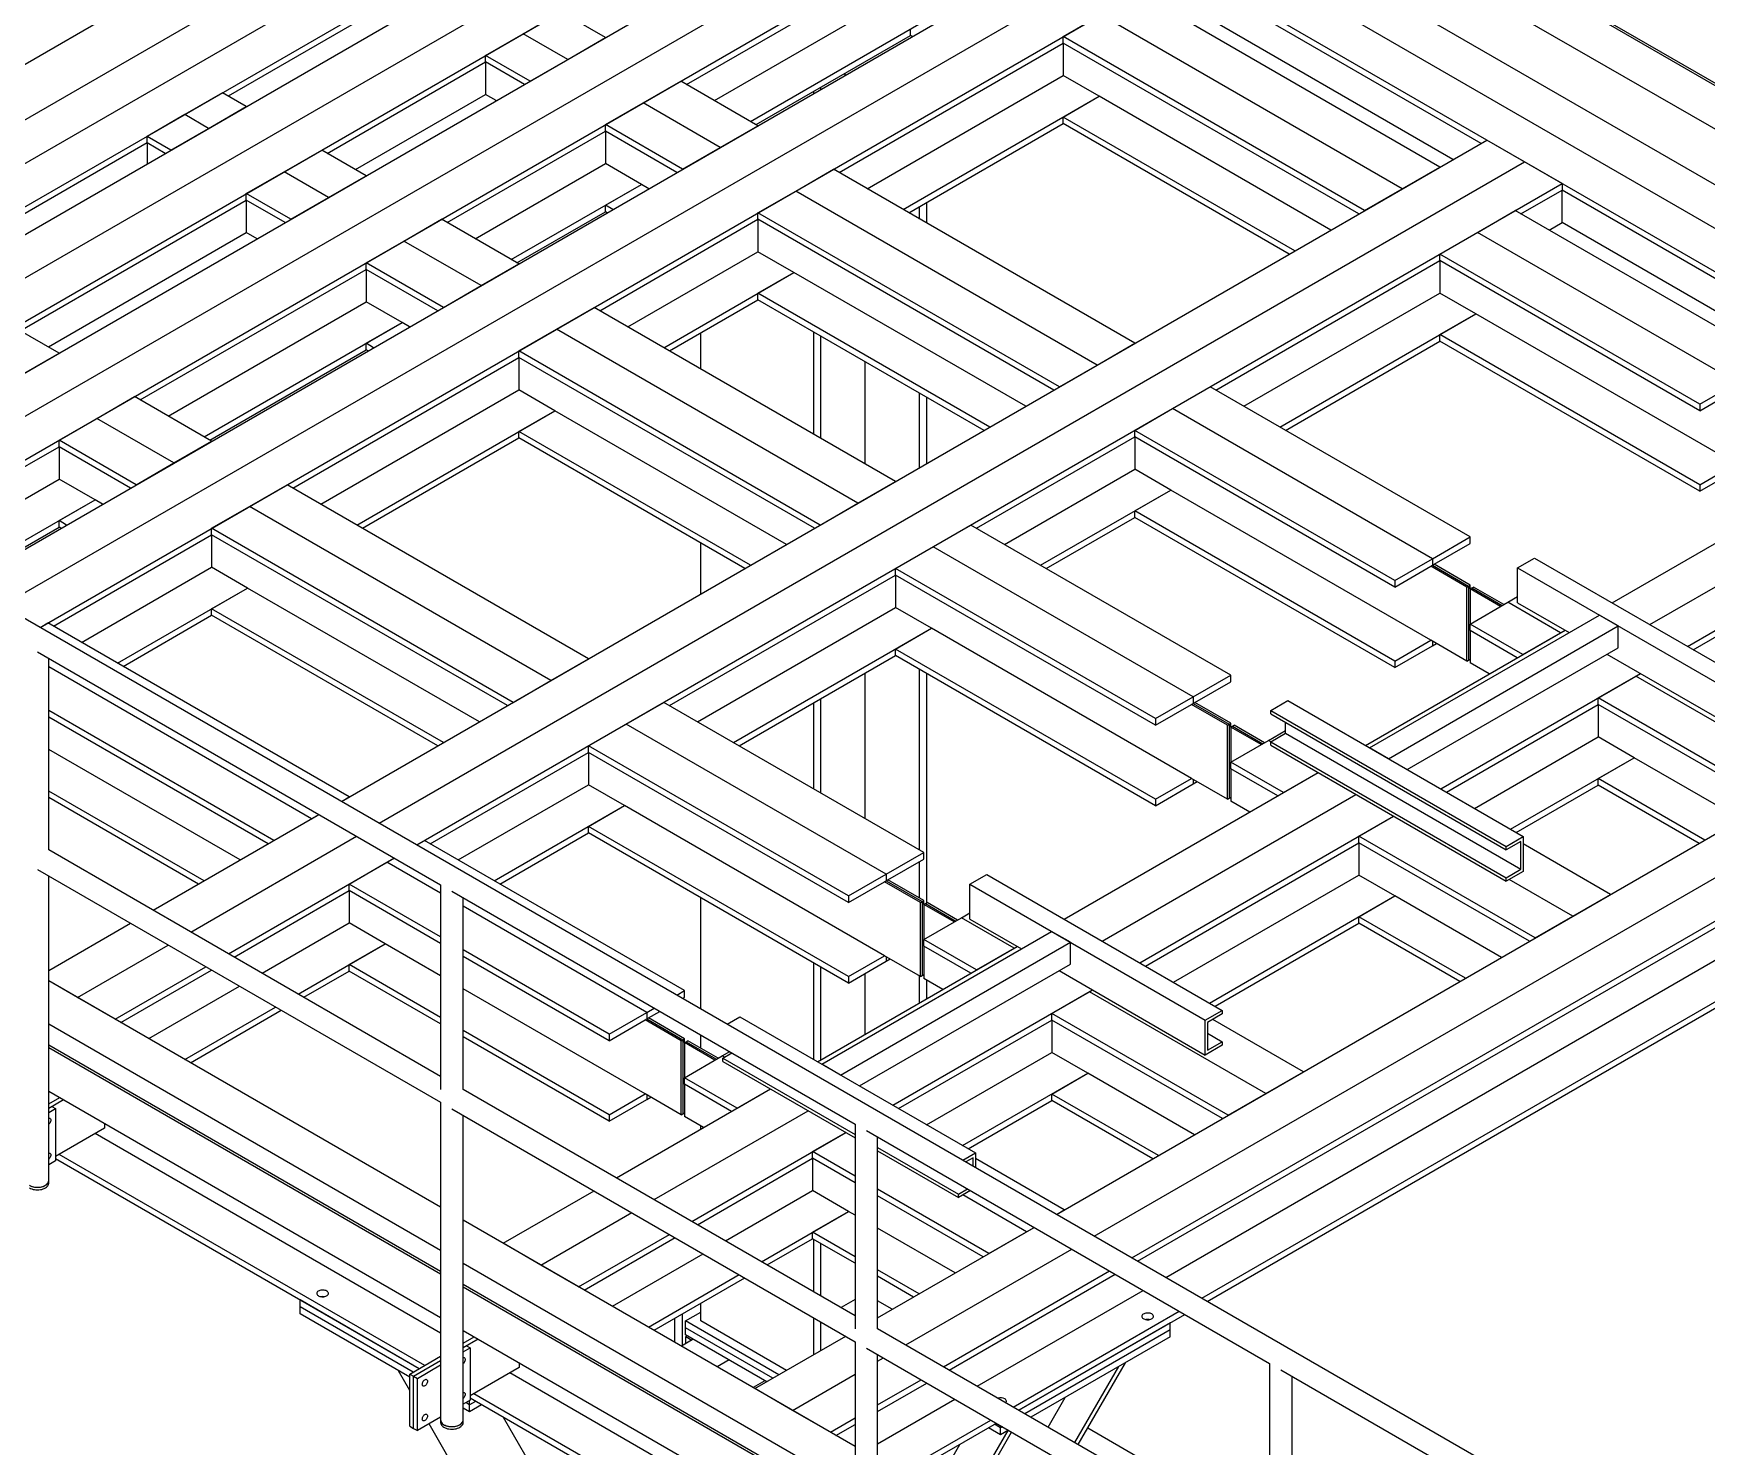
# Model space of a CAD drawing. Header units: millimetres. Extents: x 0 to 16187, y -20471 to 6290.
# Drawn here: x 163.3 to 320.3, y 1916.2 to 2048.7 of the extents above; entities that cross this region are included whole.
import ezdxf

# ---------------------------------------------------------------- set-up
doc = ezdxf.new("R2010")
doc.units = ezdxf.units.MM

msp = doc.modelspace()

# ---------------------------------------------------------------- linework, layer by layer
at = {"color": 7, "linetype": 'Continuous', "lineweight": 25}
for p, q in [((239.88987, 2090.71529), (432.46701, 1979.54287)), ((432.64379, 1979.64492), (240.06665, 2090.81734)), ((94.83539, 2006.77236), (233.17235, 2086.63258)), ((236.53111, 2083.32995), (94.83539, 2001.53075)), ((246.64274, 2082.73423), (428.9309, 1977.50152)), ((424.39104, 1974.88072), (242.92982, 2079.63605)), ((420.85551, 1972.8397), (239.39429, 2077.59503)), ((230.41565, 2075.71753), (125.53369, 2015.17046)), ((417.31998, 1970.79868), (235.85876, 2075.55401)), ((236.53111, 2075.16587), (129.06922, 2013.12944)), ((131.29661, 2011.84359), (238.7585, 2073.88002)), ((134.83214, 2009.80257), (242.29403, 2071.839)), ((138.36767, 2007.76155), (245.82957, 2069.79798)), ((142.5396, 2005.35315), (250.0015, 2067.38958)), ((146.07514, 2003.31213), (253.53703, 2065.34856)), ((149.61067, 2001.27111), (257.07256, 2063.30754)), ((156.85852, 1997.08702), (264.32041, 2059.12345)), ((160.39405, 1995.046), (267.85594, 2057.08243)), ((163.92958, 1993.00498), (271.39148, 2055.04141)), ((224.58109, 2043.93821), (245.61743, 2056.08223)), ((299.14533, 2038.40704), (271.39148, 2054.429)), ((227.21604, 2042.41708), (245.61743, 2053.03998)), ((295.29169, 2036.18238), (267.00741, 2052.51054)), ((196.43816, 2051.40829), (181.589, 2042.83605)), ((209.27215, 2048.69383), (212.80768, 2050.73485)), ((216.97961, 2048.32645), (212.80768, 2050.73485)), ((230.59248, 2040.46791), (248.99387, 2051.0908)), ((259.93635, 2048.4285), (263.47188, 2050.46952)), ((291.75615, 2034.14136), (263.47188, 2050.46952)), ((296.51038, 2036.88592), (271.39148, 2051.38675)), ((245.61743, 2048.52922), (245.61743, 2049.14163)), ((205.73661, 2046.65281), (209.27215, 2048.69383)), ((213.44408, 2046.28543), (209.27215, 2048.69383)), ((213.44408, 2046.28543), (216.97961, 2048.32645)), ((231.12289, 2040.1617), (245.61743, 2048.52922)), ((238.90001, 2035.67207), (259.93635, 2047.81609)), ((245.79306, 2048.42784), (245.61743, 2048.52922)), ((259.93635, 2047.81609), (259.93635, 2048.4285)), ((288.22062, 2032.10034), (259.93635, 2048.4285)), ((287.6902, 2031.79414), (259.93635, 2047.81609)), ((259.93635, 2047.81609), (259.93635, 2044.77385)), ((190.88745, 2037.46817), (205.73661, 2046.04041)), ((209.90854, 2044.24441), (205.73661, 2046.65281)), ((205.73661, 2046.04041), (205.73661, 2046.65281)), ((209.37812, 2043.93821), (205.73661, 2046.04041)), ((205.73661, 2046.04041), (205.73661, 2042.99816)), ((209.90854, 2044.24441), (213.44408, 2046.28543)), ((220.51514, 2042.20339), (224.05068, 2044.24441)), ((231.29852, 2040.06032), (224.05068, 2044.24441)), ((239.4656, 2044.77507), (239.4656, 2044.97785)), ((241.53496, 2034.15095), (259.93635, 2044.77385)), ((263.31278, 2042.82467), (259.93635, 2044.77385)), ((181.05858, 2043.14226), (177.52305, 2041.10124)), ((183.28597, 2041.85641), (181.05858, 2043.14226)), ((193.5224, 2035.94705), (205.73661, 2042.99816)), ((206.74318, 2042.41708), (205.73661, 2042.99816)), ((236.53111, 2043.08103), (236.53111, 2043.2838)), ((237.20286, 2043.46882), (237.20286, 2043.6716)), ((244.91139, 2032.20178), (263.31278, 2042.82467)), ((259.93635, 2040.8755), (263.31278, 2042.82467)), ((285.05525, 2030.27301), (263.31278, 2042.82467)), ((177.52305, 2041.10124), (173.98752, 2039.06022)), ((179.75044, 2039.81539), (177.52305, 2041.10124)), ((179.75044, 2039.81539), (183.28597, 2041.85641)), ((216.97961, 2040.16237), (220.51514, 2042.20339)), ((227.76299, 2038.0193), (220.51514, 2042.20339)), ((176.2149, 2037.77437), (179.75044, 2039.81539)), ((202.13045, 2030.97773), (216.97961, 2039.54996)), ((216.97961, 2039.54996), (216.97961, 2040.16237)), ((224.22745, 2035.97828), (216.97961, 2040.16237)), ((223.69704, 2035.67207), (216.97961, 2039.54996)), ((216.97961, 2039.54996), (216.97961, 2036.50771)), ((227.76299, 2038.0193), (231.29852, 2040.06032)), ((245.44181, 2031.89557), (259.93635, 2040.26309)), ((281.67882, 2028.32384), (259.93635, 2040.8755)), ((259.93635, 2040.26309), (259.93635, 2040.8755)), ((281.1484, 2028.01763), (259.93635, 2040.26309)), ((173.98752, 2038.44781), (152.7744, 2026.20174)), ((176.2149, 2037.77437), (173.98752, 2039.06022)), ((173.98752, 2038.44781), (173.98752, 2039.06022)), ((175.68449, 2037.46817), (173.98752, 2038.44781)), ((173.98752, 2038.44781), (173.98752, 2036.48853)), ((186.8215, 2035.73335), (190.35704, 2037.77437)), ((194.52897, 2035.36597), (190.35704, 2037.77437)), ((192.21385, 1976.67681), (299.67575, 2038.71324)), ((224.22745, 2035.97828), (227.76299, 2038.0193)), ((303.21128, 2036.67222), (299.67575, 2038.71324)), ((195.74939, 1974.63579), (303.21128, 2036.67222)), ((204.7654, 2029.4566), (216.97961, 2036.50771)), ((220.35604, 2034.55854), (216.97961, 2036.50771)), ((306.74681, 2034.6312), (303.21128, 2036.67222)), ((183.28597, 2033.69233), (186.8215, 2035.73335)), ((190.99343, 2033.32495), (186.8215, 2035.73335)), ((190.99343, 2033.32495), (194.52897, 2035.36597)), ((199.28492, 1972.59477), (306.74681, 2034.6312)), ((234.83406, 2033.93726), (238.36959, 2035.97828)), ((266.65386, 2019.65011), (238.36959, 2035.97828)), ((291.75615, 2034.14136), (295.29169, 2036.18238)), ((306.74681, 2034.6312), (306.74681, 2034.0188)), ((162.07285, 2020.83386), (183.28597, 2033.07993)), ((187.4579, 2031.28393), (183.28597, 2033.69233)), ((183.28597, 2033.07993), (183.28597, 2033.69233)), ((186.92748, 2030.97773), (183.28597, 2033.07993)), ((183.28597, 2033.07993), (183.28597, 2030.03768)), ((187.4579, 2031.28393), (190.99343, 2033.32495)), ((208.14184, 2027.50743), (220.35604, 2034.55854)), ((216.97961, 2032.60937), (220.35604, 2034.55854)), ((221.06209, 2034.15095), (220.35604, 2034.55854)), ((231.29852, 2031.89624), (234.83406, 2033.93726)), ((263.11833, 2017.60909), (234.83406, 2033.93726)), ((288.22062, 2032.10034), (291.75615, 2034.14136)), ((302.89317, 2031.79414), (306.74681, 2034.0188)), ((306.74681, 2030.97655), (306.74681, 2034.0188)), ((342.6324, 2013.30249), (306.74681, 2034.0188)), ((208.67225, 2027.20123), (216.97961, 2031.99696)), ((216.97961, 2031.99696), (216.97961, 2032.60937)), ((217.68565, 2032.20178), (216.97961, 2032.60937)), ((217.15524, 2031.89557), (216.97961, 2031.99696)), ((231.29852, 2031.28383), (231.29852, 2031.89624)), ((259.58279, 2015.56807), (231.29852, 2031.89624)), ((246.46596, 2031.30434), (246.46596, 2032.4868)), ((247.13771, 2030.91655), (247.13771, 2032.8746)), ((298.82722, 2030.05932), (302.36275, 2032.10034)), ((326.75794, 2018.0173), (302.36275, 2032.10034)), ((164.7078, 2019.31273), (183.28597, 2030.03768)), ((184.29253, 2029.4566), (183.28597, 2030.03768)), ((198.0645, 2029.24291), (201.60004, 2031.28393)), ((208.84788, 2027.09984), (201.60004, 2031.28393)), ((216.44937, 2022.7116), (231.29852, 2031.28383)), ((259.05238, 2015.26187), (231.29852, 2031.28383)), ((231.29852, 2031.28383), (231.29852, 2028.24158)), ((295.29169, 2028.0183), (298.82722, 2030.05932)), ((323.2224, 2015.97628), (298.82722, 2030.05932)), ((305.52812, 2030.27301), (306.74681, 2030.97655)), ((339.99745, 2011.78137), (306.74681, 2030.97655)), ((194.52897, 2027.20189), (198.0645, 2029.24291)), ((205.31235, 2025.05882), (198.0645, 2029.24291)), ((194.52897, 2026.58948), (194.52897, 2027.20189)), ((201.77681, 2023.0178), (194.52897, 2027.20189)), ((205.31235, 2025.05882), (208.84788, 2027.09984)), ((219.08431, 2021.19047), (231.29852, 2028.24158)), ((234.67496, 2026.29241), (231.29852, 2028.24158)), ((274.25534, 2015.26187), (295.29169, 2027.40589)), ((319.68687, 2013.93526), (295.29169, 2028.0183)), ((295.29169, 2027.40589), (295.29169, 2028.0183)), ((319.68687, 2013.32285), (295.29169, 2027.40589)), ((295.29169, 2027.40589), (295.29169, 2024.36364)), ((173.31585, 2014.34341), (194.52897, 2026.58948)), ((201.2464, 2022.7116), (194.52897, 2026.58948)), ((194.52897, 2026.58948), (194.52897, 2023.54724)), ((222.46075, 2019.2413), (234.67496, 2026.29241)), ((231.29852, 2024.34323), (234.67496, 2026.29241)), ((256.41743, 2013.74075), (234.67496, 2026.29241)), ((201.77681, 2023.0178), (205.31235, 2025.05882)), ((222.99117, 2018.93509), (231.29852, 2023.73083)), ((253.04099, 2011.79157), (231.29852, 2024.34323)), ((231.29852, 2023.73083), (231.29852, 2024.34323)), ((252.51058, 2011.48537), (231.29852, 2023.73083)), ((276.89029, 2013.74075), (295.29169, 2024.36364)), ((298.66812, 2022.41447), (295.29169, 2024.36364)), ((175.9508, 2012.82229), (194.52897, 2023.54724)), ((197.9054, 2021.59806), (194.52897, 2023.54724)), ((212.38341, 2020.97678), (215.91895, 2023.0178)), ((244.20322, 2006.68964), (215.91895, 2023.0178)), ((280.26673, 2011.79157), (298.66812, 2022.41447)), ((295.29169, 2020.46529), (298.66812, 2022.41447)), ((323.0633, 2008.33143), (298.66812, 2022.41447)), ((165.71437, 2018.73166), (161.54244, 2021.14006)), ((179.32724, 2010.87311), (197.9054, 2021.59806)), ((194.52897, 2019.64889), (197.9054, 2021.59806)), ((198.61145, 2021.19047), (197.9054, 2021.59806)), ((208.84788, 2018.93576), (212.38341, 2020.97678)), ((240.66769, 2004.64862), (212.38341, 2020.97678)), ((225.92451, 2017.24171), (225.92451, 2020.62848)), ((236.53111, 2011.11865), (236.53111, 2020.71012)), ((179.85765, 2010.56691), (194.52897, 2019.03648)), ((194.52897, 2019.03648), (194.52897, 2019.64889)), ((195.23501, 2019.2413), (194.52897, 2019.64889)), ((194.7046, 2018.93509), (194.52897, 2019.03648)), ((237.13215, 2002.6076), (208.84788, 2018.93576)), ((208.84788, 2018.32335), (208.84788, 2018.93576)), ((237.20286, 2010.73086), (237.20286, 2020.32232)), ((263.11833, 2017.60909), (266.65386, 2019.65011)), ((280.79715, 2011.48537), (295.29169, 2019.85289)), ((319.68687, 2006.38226), (295.29169, 2020.46529)), ((295.29169, 2019.85289), (295.29169, 2020.46529)), ((319.68687, 2005.76985), (295.29169, 2019.85289)), ((162.17883, 2016.69063), (165.71437, 2018.73166)), ((187.63476, 2006.07728), (208.84788, 2018.32335)), ((236.60174, 2002.30139), (208.84788, 2018.32335)), ((208.84788, 2018.32335), (208.84788, 2015.2811)), ((241.35712, 2008.33266), (241.35712, 2017.92413)), ((259.58279, 2015.56807), (263.11833, 2017.60909)), ((319.68687, 2013.93526), (323.2224, 2015.97628)), ((306.85001, 1910.49877), (125.32156, 2015.29292)), ((169.2499, 2012.60859), (172.78544, 2014.64961)), ((180.03328, 2010.46552), (172.78544, 2014.64961)), ((190.26971, 2004.55616), (208.84788, 2015.2811)), ((212.22432, 2013.33193), (208.84788, 2015.2811)), ((246.46596, 2007.99589), (246.46596, 2014.97485)), ((247.13771, 2008.38368), (247.13771, 2014.58706)), ((270.18939, 2013.52705), (273.72493, 2015.56807)), ((298.12011, 2001.48503), (273.72493, 2015.56807)), ((319.68687, 2013.32285), (323.0633, 2015.27203)), ((193.64615, 2002.60698), (212.22432, 2013.33193)), ((208.84788, 2011.38275), (212.22432, 2013.33193)), ((233.96679, 2000.78027), (212.22432, 2013.33193)), ((266.65386, 2011.48603), (270.18939, 2013.52705)), ((294.58458, 1999.44401), (270.18939, 2013.52705)), ((311.44968, 1995.30109), (343.16281, 2013.60869)), ((319.68687, 2013.93526), (319.68687, 2013.32285)), ((165.71437, 2010.56757), (169.2499, 2012.60859)), ((176.49775, 2008.4245), (169.2499, 2012.60859)), ((208.84788, 2010.77035), (208.84788, 2011.38275)), ((230.59035, 1998.83109), (208.84788, 2011.38275)), ((291.04904, 1997.40299), (266.65386, 2011.48603)), ((266.65386, 2010.87363), (266.65386, 2011.48603)), ((314.98521, 1993.26007), (346.69835, 2011.56767)), ((150.86521, 2001.38293), (165.71437, 2009.95517)), ((165.71437, 2009.95517), (165.71437, 2010.56757)), ((172.96221, 2006.38348), (165.71437, 2010.56757)), ((172.4318, 2006.07728), (165.71437, 2009.95517)), ((165.71437, 2009.95517), (165.71437, 2006.91292)), ((176.49775, 2008.4245), (180.03328, 2010.46552)), ((194.17656, 2002.30078), (208.84788, 2010.77035)), ((230.05994, 1998.52489), (208.84788, 2010.77035)), ((251.8047, 2002.30139), (266.65386, 2010.87363)), ((291.04904, 1996.79059), (266.65386, 2010.87363)), ((266.65386, 2010.87363), (266.65386, 2007.83138)), ((318.52075, 1991.21905), (350.23388, 2009.52665)), ((172.96221, 2006.38348), (176.49775, 2008.4245)), ((319.68687, 2006.38226), (323.0633, 2008.33143)), ((153.50016, 1999.86181), (165.71437, 2006.91292)), ((169.0908, 2004.96375), (165.71437, 2006.91292)), ((183.56881, 2004.34246), (187.10435, 2006.38348)), ((215.38862, 1990.05532), (187.10435, 2006.38348)), ((240.66769, 2004.64862), (244.20322, 2006.68964)), ((254.43965, 2000.78027), (266.65386, 2007.83138)), ((270.0303, 2005.88221), (266.65386, 2007.83138)), ((319.68687, 2005.76985), (323.2224, 2007.81087)), ((319.68687, 2006.38226), (319.68687, 2005.76985)), ((156.8766, 1997.91263), (169.0908, 2004.96375)), ((165.71437, 2003.01457), (169.0908, 2004.96375)), ((169.79685, 2004.55616), (169.0908, 2004.96375)), ((257.81609, 1998.83109), (270.0303, 2005.88221)), ((266.65386, 2003.93303), (270.0303, 2005.88221)), ((294.42548, 1991.79917), (270.0303, 2005.88221)), ((180.03328, 2002.30144), (183.56881, 2004.34246)), ((211.85308, 1988.0143), (183.56881, 2004.34246)), ((237.13215, 2002.6076), (240.66769, 2004.64862)), ((258.34651, 1998.52489), (266.65386, 2003.32063)), ((291.04904, 1989.84999), (266.65386, 2003.93303)), ((266.65386, 2003.32063), (266.65386, 2003.93303)), ((291.04904, 1989.23759), (266.65386, 2003.32063)), ((157.40701, 1997.60643), (165.71437, 2002.40217)), ((165.18412, 1993.1168), (180.03328, 2001.68904)), ((166.42041, 2002.60698), (165.71437, 2003.01457)), ((165.71437, 2002.40217), (165.71437, 2003.01457)), ((165.88999, 2002.30078), (165.71437, 2002.40217)), ((180.03328, 2001.68904), (180.03328, 2002.30144)), ((208.31755, 1985.97328), (180.03328, 2002.30144)), ((207.78713, 1985.66708), (180.03328, 2001.68904)), ((180.03328, 2001.68904), (180.03328, 1998.64679)), ((247.73875, 2000.56657), (251.27429, 2002.6076)), ((275.66947, 1988.52456), (251.27429, 2002.6076)), ((319.05116, 1990.91285), (338.77875, 2002.30134)), ((225.92451, 1996.13756), (225.92451, 2000.91222)), ((244.20322, 1998.52555), (247.73875, 2000.56657)), ((272.13394, 1986.48353), (247.73875, 2000.56657)), ((294.58458, 1999.44401), (298.12011, 2001.48503)), ((294.74368, 1998.92345), (298.12011, 2000.87263)), ((298.12011, 2000.87263), (298.12011, 2001.48503)), ((167.81907, 1991.59568), (180.03328, 1998.64679)), ((183.40971, 1996.69761), (180.03328, 1998.64679)), ((268.5984, 1984.44251), (244.20322, 1998.52555)), ((244.20322, 1997.91315), (244.20322, 1998.52555)), ((259.31829, 1937.93825), (366.78018, 1999.97468)), ((291.04904, 1997.40299), (294.58458, 1999.44401)), ((291.04904, 1996.79059), (294.42548, 1998.73976)), ((294.42548, 1998.73976), (294.58458, 1998.83161)), ((297.80191, 1996.79059), (294.42548, 1998.73976)), ((294.58458, 1999.44401), (294.58458, 1998.83161)), ((294.58458, 1998.83161), (294.74368, 1998.92345)), ((294.58458, 1998.83161), (297.96101, 1996.88243)), ((298.12011, 1996.97428), (294.74368, 1998.92345)), ((302.57488, 1998.58748), (304.16588, 1999.50594)), ((302.57488, 1998.58748), (324.67197, 1985.8311)), ((302.57488, 1995.32132), (302.57488, 1998.58748)), ((304.16588, 1999.50594), (326.26296, 1986.74956)), ((222.9901, 1985.66708), (244.20322, 1997.91315)), ((268.5984, 1983.83011), (244.20322, 1997.91315)), ((244.20322, 1997.91315), (244.20322, 1994.8709)), ((262.85382, 1935.89723), (370.31571, 1997.93366)), ((291.04904, 1997.40299), (291.04904, 1996.79059)), ((297.96101, 1996.88243), (298.12011, 1996.97428)), ((298.12011, 1996.6069), (298.12011, 1996.97428)), ((171.19551, 1989.6465), (183.40971, 1996.69761)), ((180.03328, 1994.74844), (183.40971, 1996.69761)), ((205.15218, 1984.14595), (183.40971, 1996.69761)), ((266.38936, 1933.85621), (373.85125, 1995.89264)), ((297.80191, 1996.79059), (297.96101, 1996.88243)), ((297.80191, 1989.84999), (297.80191, 1996.79059)), ((297.96101, 1996.88243), (297.96101, 1989.94184)), ((298.12011, 1996.6069), (298.27921, 1996.69874)), ((298.12011, 1996.6069), (298.12011, 1993.32095)), ((300.96613, 1994.96392), (298.12011, 1996.6069)), ((298.27921, 1996.69874), (298.43831, 1996.79059)), ((298.27921, 1996.69874), (301.12523, 1995.05577)), ((301.28433, 1995.14762), (298.43831, 1996.79059)), ((301.65565, 1995.36197), (302.57488, 1995.89264)), ((171.72592, 1989.3403), (180.03328, 1994.13603)), ((180.03328, 1994.13603), (180.03328, 1994.74844)), ((201.77575, 1982.19678), (180.03328, 1994.74844)), ((201.24533, 1981.89058), (180.03328, 1994.13603)), ((225.62505, 1984.14595), (244.20322, 1994.8709)), ((247.57965, 1992.92173), (244.20322, 1994.8709)), ((288.68024, 1981.70824), (310.24699, 1994.15847)), ((298.12011, 1993.32095), (301.65565, 1995.36197)), ((306.60539, 1992.50454), (301.65565, 1995.36197)), ((302.57488, 1995.32132), (307.41811, 1992.52539)), ((312.01476, 1993.13796), (310.24699, 1994.15847)), ((163.92958, 1993.00498), (164.65371, 1993.423)), ((192.93798, 1977.09484), (164.65371, 1993.423)), ((229.00149, 1982.19678), (247.57965, 1992.92173)), ((244.20322, 1990.97255), (247.57965, 1992.92173)), ((271.97484, 1978.83869), (247.57965, 1992.92173)), ((288.29193, 1981.93241), (307.0298, 1992.74955)), ((290.448, 1980.68773), (312.01476, 1993.13796)), ((303.06986, 1990.46352), (298.12011, 1993.32095)), ((298.12011, 1992.70855), (298.12011, 1993.32095)), ((302.53944, 1990.15732), (298.12011, 1992.70855)), ((298.12011, 1992.70855), (298.12011, 1989.6663)), ((303.06986, 1990.46352), (306.60539, 1992.50454)), ((306.60539, 1992.50454), (307.0298, 1992.74955)), ((312.01476, 1991.09661), (312.01476, 1993.13796)), ((163.68506, 1990.70979), (201.52084, 1968.86765)), ((268.5984, 1976.88951), (244.20322, 1990.97255)), ((244.20322, 1990.36015), (244.20322, 1990.97255)), ((291.04904, 1989.84999), (294.42548, 1991.79917)), ((291.04904, 1989.23759), (294.58458, 1991.27861)), ((292.21606, 1979.66706), (312.01476, 1991.09661)), ((297.80191, 1989.84999), (294.42548, 1991.79917)), ((294.58458, 1991.70732), (294.58458, 1991.27861)), ((294.58458, 1991.27861), (294.9559, 1991.49296)), ((164.73997, 1972.12363), (164.73997, 1990.1008)), ((189.40244, 1975.05382), (164.73997, 1989.29116)), ((211.85308, 1988.0143), (215.38862, 1990.05532)), ((229.5319, 1981.89058), (244.20322, 1990.36015)), ((268.5984, 1976.27711), (244.20322, 1990.36015)), ((291.04904, 1989.84999), (291.04904, 1989.23759)), ((297.80191, 1989.84999), (297.96101, 1989.94184)), ((297.96101, 1989.94184), (298.12011, 1990.03368)), ((299.90449, 1988.6362), (298.12011, 1989.6663)), ((310.95393, 1990.4842), (324.67197, 1982.56494)), ((208.31755, 1985.97328), (211.85308, 1988.0143)), ((241.35712, 1975.06403), (241.35712, 1988.71713)), ((246.46596, 1972.11475), (246.46596, 1989.05389)), ((247.13771, 1967.17538), (247.13771, 1988.6661)), ((272.13394, 1986.48353), (275.66947, 1988.52456)), ((272.29304, 1985.96298), (275.66947, 1987.91215)), ((275.66947, 1987.91215), (275.66947, 1988.52456)), ((295.363, 1977.85037), (314.10087, 1988.66751)), ((310.14093, 1986.38148), (313.67646, 1988.4225)), ((313.67646, 1988.4225), (314.10087, 1988.66751)), ((330.22276, 1978.87053), (313.67646, 1988.4225)), ((218.92415, 1983.93226), (222.45969, 1985.97328)), ((246.85487, 1971.89024), (222.45969, 1985.97328)), ((237.20286, 1977.46223), (237.20286, 1986.31893)), ((268.5984, 1984.44251), (272.13394, 1986.48353)), ((272.13394, 1986.48353), (272.13394, 1985.87113)), ((272.13394, 1985.87113), (272.29304, 1985.96298)), ((275.66947, 1984.0138), (272.29304, 1985.96298)), ((279.41714, 1985.2188), (281.00813, 1986.13726)), ((281.00813, 1986.13726), (303.10521, 1973.38088)), ((326.68723, 1976.82951), (310.14093, 1986.38148)), ((310.14093, 1985.76908), (310.14093, 1986.38148)), ((185.86691, 1973.0128), (164.73997, 1985.20912)), ((185.33649, 1972.7066), (164.73997, 1984.59672)), ((236.53111, 1977.85002), (236.53111, 1985.93113)), ((268.5984, 1983.83011), (271.97484, 1985.77928)), ((268.5984, 1984.44251), (268.5984, 1983.83011)), ((271.97484, 1985.77928), (272.13394, 1985.87113)), ((275.35127, 1983.83011), (271.97484, 1985.77928)), ((272.13394, 1985.87113), (275.51037, 1983.92195)), ((279.41714, 1985.2188), (301.51422, 1972.46242)), ((279.41714, 1984.89218), (279.41714, 1985.2188)), ((279.41714, 1984.89218), (301.51422, 1972.13581)), ((295.89342, 1977.54416), (310.14093, 1985.76908)), ((326.15681, 1976.52331), (310.14093, 1985.76908)), ((310.14093, 1985.76908), (310.14093, 1982.72683)), ((215.38862, 1981.89124), (218.92415, 1983.93226)), ((243.31934, 1969.84922), (218.92415, 1983.93226)), ((275.35127, 1983.83011), (275.51037, 1983.92195)), ((275.35127, 1976.88951), (275.35127, 1983.83011)), ((275.51037, 1983.92195), (275.66947, 1984.0138)), ((275.51037, 1983.92195), (275.51037, 1976.98136)), ((275.66947, 1983.64642), (275.66947, 1984.0138)), ((275.66947, 1983.64642), (275.82857, 1983.73826)), ((275.66947, 1983.64642), (275.66947, 1980.36047)), ((278.51549, 1982.00345), (275.66947, 1983.64642)), ((275.82857, 1983.73826), (275.98767, 1983.83011)), ((275.82857, 1983.73826), (278.67459, 1982.09529)), ((278.83369, 1982.18714), (275.98767, 1983.83011)), ((279.20501, 1982.40149), (280.796, 1983.31995)), ((279.41714, 1982.27925), (280.796, 1983.07525)), ((280.796, 1983.07525), (280.796, 1984.09618)), ((280.796, 1983.07525), (302.89308, 1970.31887)), ((182.70154, 1971.18547), (164.73997, 1981.55447)), ((200.53946, 1972.7066), (215.38862, 1981.27883)), ((239.7838, 1967.8082), (215.38862, 1981.89124)), ((215.38862, 1981.27883), (215.38862, 1981.89124)), ((239.7838, 1967.19579), (215.38862, 1981.27883)), ((215.38862, 1981.27883), (215.38862, 1978.23659)), ((275.66947, 1980.36047), (279.20501, 1982.40149)), ((279.41714, 1982.27903), (279.20501, 1982.40149)), ((279.41714, 1981.95264), (279.41714, 1982.27925)), ((279.41714, 1982.27925), (301.51422, 1969.52288)), ((279.41714, 1981.95264), (301.51422, 1969.19626)), ((290.448, 1980.68773), (288.68024, 1981.70824)), ((298.52837, 1976.02304), (310.14093, 1982.72683)), ((313.51736, 1980.77766), (310.14093, 1982.72683)), ((280.61922, 1977.50305), (275.66947, 1980.36047)), ((275.66947, 1979.74807), (275.66947, 1980.36047)), ((280.0888, 1977.19684), (275.66947, 1979.74807)), ((275.66947, 1979.74807), (275.66947, 1976.70582)), ((301.9048, 1974.07387), (313.51736, 1980.77766)), ((310.14093, 1978.82848), (313.51736, 1980.77766)), ((323.52186, 1975.00218), (313.51736, 1980.77766)), ((203.17441, 1971.18547), (215.38862, 1978.23659)), ((218.76505, 1976.28741), (215.38862, 1978.23659)), ((260.04302, 1965.62466), (283.87205, 1979.38087)), ((268.5984, 1976.88951), (271.97484, 1978.83869)), ((268.5984, 1976.27711), (272.13394, 1978.31813)), ((275.35127, 1976.88951), (271.97484, 1978.83869)), ((272.13394, 1978.74684), (272.13394, 1978.31813)), ((272.13394, 1978.31813), (272.50526, 1978.53248)), ((280.61922, 1977.50305), (283.87205, 1979.38087)), ((302.43522, 1973.76766), (310.14093, 1978.21608)), ((320.14543, 1973.05301), (310.14093, 1978.82848)), ((310.14093, 1978.21608), (310.14093, 1978.82848)), ((319.61501, 1972.7468), (310.14093, 1978.21608)), ((179.32511, 1969.2363), (164.73997, 1977.65612)), ((178.79469, 1968.9301), (164.73997, 1977.04372)), ((192.21385, 1976.67681), (192.93798, 1977.09484)), ((263.57855, 1963.58364), (287.40759, 1977.33985)), ((268.5984, 1976.88951), (268.5984, 1976.27711)), ((275.35127, 1976.88951), (275.51037, 1976.98136)), ((275.51037, 1976.98136), (275.66947, 1977.0732)), ((277.45385, 1975.67572), (275.66947, 1976.70582)), ((174.53331, 1966.47005), (190.10368, 1975.45864)), ((185.86691, 1973.0128), (189.40244, 1975.05382)), ((189.40244, 1975.05382), (190.10368, 1975.45864)), ((206.55085, 1969.2363), (218.76505, 1976.28741)), ((215.38862, 1974.33824), (218.76505, 1976.28741)), ((243.16024, 1962.20437), (218.76505, 1976.28741)), ((267.11408, 1961.54262), (290.94312, 1975.29883)), ((287.69029, 1973.42101), (290.94312, 1975.29883)), ((178.06885, 1964.42903), (193.63922, 1973.41762)), ((207.08126, 1968.9301), (215.38862, 1973.72583)), ((239.7838, 1960.2552), (215.38862, 1974.33824)), ((215.38862, 1973.72583), (215.38862, 1974.33824)), ((239.7838, 1959.64279), (215.38862, 1973.72583)), ((304.23659, 1963.86903), (287.69029, 1973.42101)), ((287.69029, 1972.8086), (287.69029, 1973.42101)), ((201.52084, 1950.89048), (164.73997, 1972.12363)), ((199.28492, 1972.59477), (200.00905, 1973.0128)), ((224.40423, 1958.92976), (200.00905, 1973.0128)), ((243.31934, 1969.84922), (246.85487, 1971.89024)), ((246.85487, 1971.27783), (246.85487, 1971.89024)), ((266.91977, 1933.55001), (333.75829, 1972.13506)), ((267.6445, 1961.23641), (287.69029, 1972.8086)), ((303.70617, 1963.56283), (287.69029, 1972.8086)), ((287.69029, 1972.8086), (287.69029, 1969.76635)), ((301.51422, 1972.46242), (303.10521, 1973.38088)), ((302.89308, 1972.9318), (301.51422, 1972.13581)), ((301.51422, 1972.13581), (301.51422, 1972.46242)), ((302.89308, 1970.31887), (302.89308, 1972.9318)), ((303.10521, 1973.38088), (303.10521, 1970.11472)), ((311.30765, 1967.95107), (303.10521, 1972.68624)), ((163.68506, 1970.29627), (201.52084, 1948.45413)), ((181.60438, 1962.38801), (197.17475, 1971.3766)), ((192.93798, 1968.93076), (196.47351, 1970.97178)), ((196.47351, 1970.97178), (197.17475, 1971.3766)), ((201.52084, 1968.05802), (196.47351, 1970.97178)), ((243.47844, 1969.32866), (246.85487, 1971.27783)), ((246.46596, 1967.604), (246.46596, 1971.05332)), ((301.51422, 1969.52288), (302.89308, 1970.31887)), ((164.73997, 1941.09835), (164.73997, 1969.68728)), ((201.52084, 1963.97598), (192.93798, 1968.93076)), ((192.93798, 1968.31835), (192.93798, 1968.93076)), ((201.52084, 1968.86765), (201.52084, 1949.67241)), ((239.7838, 1967.8082), (243.31934, 1969.84922)), ((239.7838, 1967.19579), (243.16024, 1969.14497)), ((243.16024, 1969.14497), (243.31934, 1969.23681)), ((246.53667, 1967.19579), (243.16024, 1969.14497)), ((243.31934, 1969.84922), (243.31934, 1969.23681)), ((243.31934, 1969.23681), (243.47844, 1969.32866)), ((243.31934, 1969.23681), (246.69577, 1967.28764)), ((246.85487, 1967.37949), (243.47844, 1969.32866)), ((251.16822, 1968.91105), (252.75921, 1969.82951)), ((251.16822, 1965.64488), (251.16822, 1968.91105)), ((251.16822, 1968.91105), (273.26531, 1956.15467)), ((252.75921, 1969.82951), (274.8563, 1957.07313)), ((269.55472, 1932.02888), (333.75829, 1969.09281)), ((270.27945, 1959.71529), (287.69029, 1969.76635)), ((291.06672, 1967.81718), (287.69029, 1969.76635)), ((303.10521, 1970.11472), (301.51422, 1969.19626)), ((301.51422, 1969.19626), (301.51422, 1969.52288)), ((307.77212, 1965.91005), (301.79692, 1969.35946)), ((182.1348, 1962.08181), (192.93798, 1968.31835)), ((201.52084, 1963.36357), (192.93798, 1968.31835)), ((192.93798, 1968.31835), (192.93798, 1965.27611)), ((202.57593, 1968.25856), (240.41172, 1946.41643)), ((203.63084, 1949.67241), (203.63084, 1967.64957)), ((225.92451, 1957.21607), (225.92451, 1967.64359)), ((239.7838, 1967.8082), (239.7838, 1967.19579)), ((246.53667, 1967.19579), (246.69577, 1967.28764)), ((246.53667, 1960.2552), (246.53667, 1967.19579)), ((246.69577, 1967.28764), (246.85487, 1967.37949)), ((246.69577, 1967.28764), (246.69577, 1960.34704)), ((246.85487, 1967.0121), (246.85487, 1967.37949)), ((247.01397, 1967.10395), (247.17307, 1967.19579)), ((250.01909, 1965.55282), (247.17307, 1967.19579)), ((272.93116, 1930.07971), (337.13473, 1967.14364)), ((273.65588, 1957.76611), (291.06672, 1967.81718)), ((287.69029, 1965.868), (291.06672, 1967.81718)), ((301.07122, 1962.0417), (291.06672, 1967.81718)), ((307.77212, 1965.91005), (311.30765, 1967.95107)), ((220.8687, 1956.88874), (203.63084, 1966.83994)), ((246.85487, 1967.0121), (247.01397, 1967.10395)), ((246.85487, 1967.0121), (246.85487, 1963.72616)), ((249.70089, 1965.36913), (246.85487, 1967.0121)), ((246.85487, 1963.72616), (250.3904, 1965.76718)), ((247.01397, 1967.10395), (249.85999, 1965.46098)), ((250.3904, 1965.76718), (251.16822, 1966.2162)), ((255.34015, 1962.90975), (250.3904, 1965.76718)), ((251.16822, 1965.64488), (256.01144, 1962.84895)), ((297.69478, 1960.09253), (287.69029, 1965.868)), ((287.69029, 1965.2556), (287.69029, 1965.868)), ((304.23659, 1963.86903), (307.77212, 1965.91005)), ((164.73997, 1960.81648), (172.42314, 1965.25188)), ((184.76975, 1960.56069), (192.93798, 1965.27611)), ((196.31441, 1963.32693), (192.93798, 1965.27611)), ((237.27357, 1952.03181), (258.84033, 1964.48203)), ((260.6081, 1963.46152), (258.84033, 1964.48203)), ((273.46157, 1929.7735), (333.75829, 1964.58206)), ((274.1863, 1957.45991), (287.69029, 1965.2556)), ((297.16437, 1959.78633), (287.69029, 1965.2556)), ((167.44678, 1958.29704), (175.95867, 1963.21086)), ((188.14618, 1958.61151), (196.31441, 1963.32693)), ((192.93798, 1961.37776), (196.31441, 1963.32693)), ((201.52084, 1960.32132), (196.31441, 1963.32693)), ((217.33316, 1954.84772), (203.63084, 1962.7579)), ((236.88527, 1952.25597), (255.62314, 1963.07312)), ((239.04134, 1951.0113), (260.6081, 1963.46152)), ((251.80462, 1960.86873), (246.85487, 1963.72616)), ((246.85487, 1963.11375), (246.85487, 1963.72616)), ((251.2742, 1960.56253), (246.85487, 1963.11375)), ((246.85487, 1963.11375), (246.85487, 1960.0715)), ((251.80462, 1960.86873), (255.34015, 1962.90975)), ((255.34015, 1962.90975), (255.62314, 1963.07312)), ((260.6081, 1961.42017), (260.6081, 1963.46152)), ((170.98231, 1956.25602), (179.49421, 1961.16984)), ((171.51273, 1955.94982), (180.02462, 1960.86363)), ((201.52084, 1956.42298), (192.93798, 1961.37776)), ((192.93798, 1960.76535), (192.93798, 1961.37776)), ((217.33316, 1954.23531), (203.63084, 1962.14549)), ((236.53111, 1952.46042), (236.53111, 1961.52053)), ((237.20286, 1952.43932), (237.20286, 1961.13274)), ((239.7838, 1960.2552), (243.16024, 1962.20437)), ((239.7838, 1959.64279), (243.31934, 1961.68381)), ((240.80939, 1949.99062), (260.6081, 1961.42017)), ((246.53667, 1960.2552), (243.16024, 1962.20437)), ((243.31934, 1962.11253), (243.31934, 1961.68381)), ((243.31934, 1961.68381), (243.69065, 1961.89817)), ((167.44678, 1958.29704), (164.73997, 1959.85965)), ((201.52084, 1938.62651), (164.73997, 1959.85965)), ((174.14768, 1954.4287), (182.65957, 1959.34251)), ((188.6766, 1958.30531), (192.93798, 1960.76535)), ((201.52084, 1955.81057), (192.93798, 1960.76535)), ((239.7838, 1960.2552), (239.7838, 1959.64279)), ((241.35712, 1954.83752), (241.35712, 1960.55105)), ((246.46596, 1957.78679), (246.46596, 1960.29602)), ((246.53667, 1960.2552), (246.69577, 1960.34704)), ((246.69577, 1960.34704), (246.85487, 1960.43889)), ((248.63925, 1959.0414), (246.85487, 1960.0715)), ((247.13771, 1958.17458), (247.13771, 1959.90822)), ((259.54726, 1960.80777), (273.26531, 1952.88851)), ((170.98231, 1956.25602), (167.44678, 1958.29704)), ((220.7096, 1949.24389), (203.63084, 1959.10325)), ((223.68011, 1958.51173), (224.40423, 1958.92976)), ((224.21052, 1958.20553), (224.40423, 1958.31736)), ((224.40423, 1958.31736), (224.40423, 1958.92976)), ((243.95634, 1948.17393), (262.69421, 1958.99107)), ((258.87569, 1956.78669), (262.41122, 1958.82771)), ((262.41122, 1958.82771), (262.69421, 1958.99107)), ((278.95752, 1949.27574), (262.41122, 1958.82771)), ((177.52411, 1952.47952), (186.03601, 1957.39334)), ((178.05453, 1952.17332), (186.56643, 1957.08713)), ((217.33316, 1954.84772), (220.8687, 1956.88874)), ((217.33316, 1954.23531), (220.7096, 1956.18449)), ((220.7096, 1956.18449), (220.8687, 1956.27634)), ((224.08603, 1954.23531), (220.7096, 1956.18449)), ((220.8687, 1956.88874), (221.56993, 1957.29356)), ((220.8687, 1956.88874), (220.8687, 1956.27634)), ((220.8687, 1956.27634), (221.0278, 1956.36818)), ((220.8687, 1956.27634), (224.24513, 1954.32716)), ((221.0278, 1956.36818), (222.10035, 1956.98735)), ((224.40423, 1954.41901), (221.0278, 1956.36818)), ((228.41712, 1955.77711), (229.60147, 1956.46082)), ((229.60147, 1956.46082), (251.69855, 1943.70445)), ((244.48675, 1947.86773), (258.87569, 1956.17428)), ((275.42198, 1947.23471), (258.87569, 1956.78669)), ((258.87569, 1956.17428), (258.87569, 1956.78669)), ((274.89157, 1946.92851), (258.87569, 1956.17428)), ((258.87569, 1956.17428), (258.87569, 1953.13204)), ((273.26531, 1956.15467), (274.8563, 1957.07313)), ((273.26531, 1952.88851), (273.26531, 1956.15467)), ((274.8563, 1956.74651), (273.47744, 1955.95052)), ((282.49305, 1951.31676), (273.97186, 1956.23594)), ((274.8563, 1957.07313), (274.8563, 1956.74651)), ((201.52084, 1934.54447), (164.73997, 1955.77761)), ((217.33316, 1947.29472), (203.63084, 1955.2049)), ((217.33316, 1946.68231), (203.63084, 1954.59249)), ((217.33316, 1954.84772), (217.33316, 1954.23531)), ((225.92451, 1953.54137), (225.92451, 1954.77971)), ((273.47744, 1955.95052), (273.47744, 1953.33758)), ((273.47744, 1954.92958), (274.8563, 1954.13358)), ((201.52084, 1932.56969), (164.73997, 1953.80283)), ((164.73997, 1953.59873), (201.52084, 1932.36558)), ((224.08603, 1954.23531), (224.24513, 1954.32716)), ((224.08603, 1947.29472), (224.08603, 1954.23531)), ((224.24513, 1954.32716), (224.40423, 1954.41901)), ((224.24513, 1954.32716), (224.24513, 1947.38656)), ((224.40423, 1954.05162), (224.40423, 1954.41901)), ((224.40423, 1954.05162), (224.56333, 1954.14347)), ((224.40423, 1954.05162), (224.40423, 1950.76568)), ((227.25025, 1952.40865), (224.40423, 1954.05162)), ((224.56333, 1954.14347), (224.72243, 1954.23531)), ((224.56333, 1954.14347), (227.40935, 1952.5005)), ((227.56845, 1952.59234), (224.72243, 1954.23531)), ((227.93976, 1952.8067), (228.641, 1953.21152)), ((228.01047, 1952.60282), (228.85295, 1953.08916)), ((247.1217, 1946.34661), (258.87569, 1953.13204)), ((262.25212, 1951.18286), (258.87569, 1953.13204)), ((274.8563, 1953.80697), (273.26531, 1952.88851)), ((273.47744, 1953.33758), (274.8563, 1954.13358)), ((274.8563, 1954.13358), (274.8563, 1953.80697)), ((224.40423, 1950.76568), (227.93976, 1952.8067)), ((228.15171, 1952.68435), (227.93976, 1952.8067)), ((228.01047, 1952.2762), (228.01047, 1952.60282)), ((228.01047, 1952.60282), (240.41172, 1945.44373)), ((228.01047, 1952.2762), (240.41172, 1945.11712)), ((239.04134, 1951.0113), (237.27357, 1952.03181)), ((229.35398, 1947.90825), (224.40423, 1950.76568)), ((224.40423, 1950.15327), (224.40423, 1950.76568)), ((228.82356, 1947.60205), (224.40423, 1950.15327)), ((224.40423, 1950.15327), (224.40423, 1947.11103)), ((250.49814, 1944.39743), (262.25212, 1951.18286)), ((258.87569, 1949.23369), (262.25212, 1951.18286)), ((272.25662, 1945.40739), (262.25212, 1951.18286)), ((278.95752, 1949.27574), (282.49305, 1951.31676)), ((164.73997, 1949.51603), (201.52084, 1928.28288)), ((164.73997, 1948.30619), (165.78784, 1948.91111)), ((164.73997, 1947.89798), (166.14139, 1948.707)), ((201.52084, 1948.45413), (201.52084, 1918.64712)), ((240.41172, 1928.43926), (203.63084, 1949.67241)), ((217.33316, 1947.29472), (220.7096, 1949.24389)), ((217.33316, 1946.68231), (220.8687, 1948.72333)), ((218.02038, 1941.3655), (232.46539, 1949.70443)), ((224.08603, 1947.29472), (220.7096, 1949.24389)), ((220.8687, 1949.15205), (220.8687, 1948.72333)), ((220.8687, 1948.72333), (221.24001, 1948.93769)), ((229.35398, 1947.90825), (232.46539, 1949.70443)), ((251.02855, 1944.09123), (258.87569, 1948.62128)), ((268.88018, 1943.45821), (258.87569, 1949.23369)), ((258.87569, 1948.62128), (258.87569, 1949.23369)), ((268.34977, 1943.15201), (258.87569, 1948.62128)), ((275.42198, 1947.23471), (278.95752, 1949.27574)), ((164.73997, 1947.89798), (165.04138, 1948.07198)), ((164.73997, 1947.48978), (165.39493, 1947.86788)), ((165.04138, 1948.07198), (165.39493, 1947.86788)), ((165.39493, 1947.86788), (165.39493, 1942.96863)), ((202.57593, 1947.84504), (240.41172, 1926.00291)), ((203.63084, 1918.64712), (203.63084, 1947.23605)), ((217.33316, 1947.29472), (217.33316, 1946.68231)), ((221.55591, 1939.32448), (236.00093, 1947.66341)), ((224.08603, 1947.29472), (224.24513, 1947.38656)), ((224.24513, 1947.38656), (224.40423, 1947.47841)), ((226.18861, 1946.08092), (224.40423, 1947.11103)), ((169.99113, 1946.03017), (165.39493, 1943.37684)), ((201.52084, 1926.80777), (169.1071, 1945.51983)), ((169.99113, 1946.4846), (169.99113, 1946.03017)), ((225.09145, 1937.28346), (239.53646, 1945.62239)), ((225.92451, 1945.92846), (225.92451, 1946.23339)), ((236.42505, 1943.82621), (239.53646, 1945.62239)), ((240.41172, 1946.41643), (240.41172, 1927.22118)), ((241.4668, 1945.80734), (279.30259, 1923.96521)), ((242.52172, 1927.22118), (242.52172, 1945.19835)), ((240.41172, 1941.52475), (236.42505, 1943.82621)), ((236.42505, 1943.21381), (236.42505, 1943.82621)), ((242.52172, 1944.22566), (250.10756, 1939.84644)), ((242.52172, 1943.89904), (250.10756, 1939.51982)), ((250.51421, 1943.02074), (251.69855, 1943.70445)), ((251.69855, 1943.70445), (251.69855, 1942.33703)), ((165.39493, 1942.96863), (164.73997, 1942.59053)), ((199.49424, 1923.46695), (165.39493, 1943.15206)), ((200.02465, 1923.77315), (165.73066, 1943.57065)), ((225.62186, 1936.97726), (236.42505, 1943.21381)), ((240.41172, 1940.91235), (236.42505, 1943.21381)), ((236.42505, 1943.21381), (236.42505, 1940.17156)), ((251.48642, 1943.25537), (250.79709, 1942.85743)), ((251.48642, 1942.45949), (251.48642, 1943.25537)), ((260.04241, 1938.35628), (251.69855, 1943.17308)), ((164.73997, 1940.85338), (164.73997, 1941.09835)), ((207.39831, 1935.23352), (215.91021, 1940.14733)), ((228.25681, 1935.45614), (236.42505, 1940.17156)), ((239.80148, 1938.22238), (236.42505, 1940.17156)), ((252.97134, 1934.27424), (242.52172, 1940.30668)), ((252.44093, 1933.96803), (242.52172, 1939.69427)), ((250.10756, 1939.84644), (250.95003, 1940.33279)), ((251.23292, 1940.16948), (250.10756, 1939.51982)), ((250.10756, 1939.51982), (250.10756, 1939.84644)), ((256.50688, 1936.31526), (250.53168, 1939.76466)), ((240.41172, 1916.17528), (203.63084, 1937.40843)), ((210.93385, 1933.1925), (219.44574, 1938.10631)), ((231.63325, 1933.50696), (239.80148, 1938.22238)), ((236.42505, 1936.27321), (239.80148, 1938.22238)), ((240.41172, 1937.8701), (239.80148, 1938.22238)), ((259.31829, 1937.93825), (260.04241, 1938.35628)), ((214.46938, 1931.15148), (222.98128, 1936.06529)), ((214.9998, 1930.84527), (223.51169, 1935.75908)), ((240.41172, 1933.97175), (236.42505, 1936.27321)), ((236.42505, 1935.6608), (236.42505, 1936.27321)), ((242.52172, 1928.24179), (257.20812, 1936.72007)), ((249.80598, 1932.44691), (242.52172, 1936.65202)), ((252.97134, 1934.27424), (256.50688, 1936.31526)), ((256.50688, 1936.31526), (257.20812, 1936.72007)), ((210.93385, 1933.1925), (207.39831, 1935.23352)), ((217.63475, 1929.32415), (226.14664, 1934.23796)), ((232.16366, 1933.20076), (236.42505, 1935.6608)), ((240.41172, 1933.35935), (236.42505, 1935.6608)), ((236.53111, 1930.67949), (236.53111, 1935.59957)), ((237.20286, 1930.29169), (237.20286, 1935.21178)), ((245.17328, 1925.69047), (260.74365, 1934.67905)), ((240.41172, 1912.09324), (203.63084, 1933.32639)), ((214.46938, 1931.15148), (210.93385, 1933.1925)), ((246.42954, 1930.49773), (242.52172, 1932.75368)), ((248.70881, 1923.64945), (264.27918, 1932.63803)), ((240.41172, 1910.11846), (203.63084, 1931.35161)), ((203.63084, 1931.14751), (240.41172, 1909.91436)), ((221.01118, 1927.37497), (229.52308, 1932.28879)), ((221.5416, 1927.06877), (230.05349, 1931.98258)), ((245.89913, 1930.19153), (242.52172, 1932.14127)), ((249.23923, 1923.34325), (264.8096, 1932.33183)), ((199.49424, 1923.46695), (188.32411, 1929.91533)), ((188.32411, 1929.2621), (188.32411, 1929.91533)), ((225.92451, 1927.94323), (225.92451, 1929.59897)), ((240.41172, 1929.95894), (239.09549, 1929.1991)), ((243.89937, 1929.0371), (242.52172, 1929.8324)), ((251.87418, 1921.82212), (267.44455, 1930.81071)), ((198.92846, 1923.14034), (188.32411, 1929.2621)), ((188.32411, 1928.60887), (188.32411, 1929.2621)), ((198.62895, 1922.66001), (188.32411, 1928.60887)), ((223.47438, 1928.18455), (223.47438, 1925.953)), ((224.18149, 1928.59275), (224.18149, 1925.63054)), ((224.5103, 1927.94323), (225.92451, 1928.75963)), ((224.5103, 1927.28999), (224.5103, 1927.94323)), ((233.25741, 1922.89362), (224.5103, 1927.94323)), ((233.96452, 1923.30183), (225.92451, 1927.94323)), ((236.53111, 1924.78349), (236.53111, 1928.24313)), ((255.25061, 1919.87295), (270.82099, 1928.86153)), ((255.78103, 1919.56674), (271.3514, 1928.55533)), ((203.63084, 1927.0648), (240.41172, 1905.83166)), ((203.63084, 1925.85496), (204.67871, 1926.45988)), ((232.69163, 1922.56701), (224.5103, 1927.28999)), ((224.5103, 1926.63676), (224.5103, 1927.28999)), ((232.12586, 1922.24039), (224.5103, 1926.63676)), ((224.65912, 1926.55084), (224.53504, 1926.47921)), ((224.53504, 1926.47921), (225.09332, 1926.15693)), ((224.53504, 1925.83464), (224.53504, 1926.47921)), ((231.01568, 1921.5995), (239.52757, 1926.51331)), ((237.20286, 1925.17129), (237.20286, 1927.85534)), ((279.30259, 1905.98804), (242.52172, 1927.22118)), ((269.97726, 1927.76205), (255.78103, 1919.56674)), ((269.97726, 1927.10882), (256.34681, 1919.24013)), ((269.97726, 1926.45559), (256.91259, 1918.91351)), ((269.97726, 1927.10882), (269.97726, 1927.76205)), ((269.97726, 1926.45559), (269.97726, 1927.10882)), ((203.63084, 1925.44676), (205.03226, 1926.25578)), ((203.63084, 1925.44676), (203.93225, 1925.62076)), ((203.63084, 1925.03856), (204.28581, 1925.41666)), ((203.93225, 1925.62076), (204.28581, 1925.41666)), ((204.28581, 1925.41666), (204.28581, 1920.51741)), ((225.2174, 1926.22856), (224.10723, 1925.58766)), ((240.41172, 1926.00291), (240.41172, 1896.1959)), ((241.4668, 1925.39382), (279.30259, 1903.55168)), ((242.52172, 1896.1959), (242.52172, 1924.78483)), ((198.62895, 1921.41558), (197.5513, 1923.28212)), ((198.62895, 1922.96743), (201.52084, 1924.63689)), ((198.9825, 1922.76333), (201.52084, 1924.22868)), ((199.33606, 1922.55923), (201.52084, 1923.82048)), ((208.882, 1923.57894), (204.28581, 1920.92562)), ((208.882, 1924.03338), (208.882, 1923.57894)), ((228.58323, 1924.28551), (227.47305, 1923.64461)), ((242.52172, 1924.15975), (243.06311, 1924.47229)), ((261.02919, 1916.53705), (265.14512, 1923.66605)), ((261.34171, 1916.35663), (265.77012, 1924.02686)), ((279.30259, 1923.96521), (279.30259, 1904.76996)), ((280.35768, 1923.35612), (305.79509, 1908.67141)), ((198.62895, 1918.06819), (198.62895, 1922.96743)), ((198.62895, 1922.96743), (198.9825, 1922.76333)), ((198.9825, 1922.76333), (199.33606, 1922.55923)), ((198.9825, 1917.86409), (198.9825, 1922.76333)), ((199.33606, 1917.65998), (199.33606, 1922.55923)), ((240.41172, 1904.35655), (207.99797, 1923.0686)), ((231.94906, 1922.34245), (230.83888, 1921.70156)), ((234.55121, 1919.55848), (231.01568, 1921.5995)), ((234.55121, 1919.55848), (240.41172, 1922.94168)), ((242.52172, 1920.07771), (246.59864, 1922.43127)), ((242.52172, 1919.46531), (247.12906, 1922.12507)), ((281.41259, 1904.76996), (281.41259, 1922.74713)), ((204.28581, 1920.51741), (203.63084, 1920.13931)), ((204.23401, 1920.07751), (203.8789, 1920.28251)), ((204.23401, 1920.07751), (204.23401, 1920.48751)), ((204.79979, 1920.40412), (204.23401, 1920.07751)), ((205.36556, 1920.07751), (204.23401, 1919.42427)), ((204.23401, 1919.42427), (204.23401, 1920.07751)), ((238.38511, 1901.01573), (204.28581, 1920.70084)), ((238.91553, 1901.32193), (204.62154, 1921.11943)), ((242.52172, 1916.42306), (249.76401, 1920.60395)), ((258.51896, 1917.98617), (260.12507, 1920.76804)), ((201.52084, 1918.92123), (199.33606, 1917.65998)), ((201.52084, 1918.64712), (201.52084, 1918.40216)), ((204.23401, 1919.42427), (203.63084, 1919.77247)), ((203.63084, 1918.40216), (203.63084, 1918.64712)), ((222.17684, 1893.33182), (207.41993, 1918.89155)), ((238.08675, 1917.51746), (234.55121, 1919.55848)), ((238.08675, 1917.51746), (240.41172, 1918.85964)), ((244.62855, 1913.74096), (253.14044, 1918.65477)), ((198.62895, 1918.06819), (198.9825, 1917.86409)), ((198.9825, 1917.86409), (199.33606, 1917.65998)), ((222.17684, 1880.62943), (200.43198, 1918.29264)), ((238.61716, 1917.21126), (240.41172, 1918.24723)), ((245.15896, 1913.43476), (253.67086, 1918.34857)), ((250.53066, 1910.33374), (254.77012, 1917.67669)), ((250.84319, 1910.15332), (255.09879, 1917.52424)), ((254.06736, 1917.271), (252.9358, 1917.92423)), ((254.06736, 1917.92423), (253.50158, 1918.25085)), ((254.06736, 1917.271), (254.06736, 1918.11967)), ((254.23664, 1918.02195), (254.06736, 1917.92423)), ((254.80241, 1917.69534), (254.06736, 1917.271)), ((262.24255, 1917.91693), (279.30259, 1908.06837)), ((247.70224, 1911.96656), (250.24509, 1916.37092))]:
    msp.add_line(p, q, dxfattribs=at)
at = {"color": 7, "linetype": 'Continuous', "lineweight": 25, "flags": 128}
for points in [[(164.73997, 1946.95261), (164.7429, 1946.95355), (164.79521, 1946.96261), (164.84213, 1946.95565), (164.88132, 1946.93302), (164.9108, 1946.89586), (164.92911, 1946.84602), (164.93531, 1946.78601), (164.92911, 1946.71883), (164.9108, 1946.64786), (164.88132, 1946.57665), (164.84213, 1946.50877), (164.79521, 1946.44764), (164.7429, 1946.3963), (164.73997, 1946.39386)], [(164.73997, 1943.68645), (164.7429, 1943.68739), (164.79521, 1943.69645), (164.84213, 1943.68949), (164.88132, 1943.66686), (164.9108, 1943.62969), (164.92911, 1943.57986), (164.93531, 1943.51984), (164.92911, 1943.45267), (164.9108, 1943.3817), (164.88132, 1943.31049), (164.84213, 1943.24261), (164.79521, 1943.18147), (164.7429, 1943.13014), (164.73997, 1943.1277)], [(162.93897, 1940.66769), (163.04273, 1940.61516), (163.15747, 1940.5709), (163.28124, 1940.53567), (163.41192, 1940.51006), (163.54727, 1940.49452), (163.68497, 1940.48931), (163.82268, 1940.49452), (163.95802, 1940.51006), (164.0887, 1940.53567), (164.21247, 1940.5709), (164.32721, 1940.61516), (164.43097, 1940.66769), (164.52196, 1940.72759), (164.59863, 1940.79383), (164.65966, 1940.86528), (164.70402, 1940.94072), (164.73095, 1941.01885), (164.73997, 1941.09835)], [(162.93897, 1940.42273), (163.04273, 1940.3702), (163.15747, 1940.32594), (163.28124, 1940.29071), (163.41192, 1940.2651), (163.54727, 1940.24956), (163.68497, 1940.24435), (163.82268, 1940.24956), (163.95802, 1940.2651), (164.0887, 1940.29071), (164.21247, 1940.32594), (164.32721, 1940.3702), (164.43097, 1940.42273), (164.52196, 1940.48262), (164.59863, 1940.54886), (164.65966, 1940.62032), (164.70402, 1940.69575), (164.73095, 1940.77389), (164.73997, 1940.85338)], [(163.22816, 1940.54936), (163.3562, 1940.51964), (163.48986, 1940.49981), (163.62686, 1940.49023), (163.76485, 1940.49106), (163.90148, 1940.50227), (164.0344, 1940.52368), (164.16134, 1940.55493), (164.28014, 1940.59547), (164.38874, 1940.64462), (164.48531, 1940.70153), (164.56818, 1940.76524), (164.63595, 1940.83464), (164.68743, 1940.90855), (164.72177, 1940.98571), (164.73837, 1941.0648), (164.73997, 1941.09835)], [(190.83434, 1930.75225), (190.75864, 1930.78873), (190.67288, 1930.81682), (190.57981, 1930.83562), (190.48242, 1930.84453), (190.38385, 1930.84325), (190.28725, 1930.83183), (190.19573, 1930.81064), (190.11224, 1930.78035), (190.03946, 1930.74195), (189.97973, 1930.69666), (189.93496, 1930.64594), (189.90661, 1930.59143), (189.89557, 1930.53486), (189.9022, 1930.47807), (189.92629, 1930.42287), (189.96707, 1930.37104), (190.02322, 1930.32425), (190.09295, 1930.284), (190.174, 1930.25159), (190.26377, 1930.22805), (190.35939, 1930.21414), (190.45777, 1930.21031), (190.55575, 1930.21668), (190.65019, 1930.23305), (190.73804, 1930.25889), (190.8165, 1930.29338), (190.88302, 1930.33539), (190.93548, 1930.38359), (190.97219, 1930.43642), (190.99197, 1930.49219), (190.99418, 1930.54909), (190.97876, 1930.60532), (190.94619, 1930.65904), (190.89753, 1930.70855), (190.83434, 1930.75225)], [(268.24485, 1928.59897), (268.16916, 1928.63545), (268.0834, 1928.66354), (267.99033, 1928.68234), (267.89294, 1928.69125), (267.79436, 1928.68997), (267.69776, 1928.67855), (267.60625, 1928.65736), (267.52276, 1928.62708), (267.44998, 1928.58867), (267.39024, 1928.54338), (267.34548, 1928.49267), (267.31712, 1928.43815), (267.30608, 1928.38158), (267.31271, 1928.32479), (267.33681, 1928.26959), (267.37758, 1928.21777), (267.43374, 1928.17098), (267.50346, 1928.13073), (267.58451, 1928.09831), (267.67429, 1928.07477), (267.7699, 1928.06086), (267.86828, 1928.05703), (267.96627, 1928.0634), (268.0607, 1928.07978), (268.14856, 1928.10562), (268.22701, 1928.1401), (268.29354, 1928.18212), (268.346, 1928.23031), (268.3827, 1928.28314), (268.40248, 1928.33891), (268.4047, 1928.39582), (268.38927, 1928.45204), (268.3567, 1928.50577), (268.30804, 1928.55528), (268.24485, 1928.59897)], [(203.63084, 1924.50139), (203.63377, 1924.50233), (203.68608, 1924.51139), (203.733, 1924.50443), (203.77219, 1924.4818), (203.80168, 1924.44463), (203.81998, 1924.3948), (203.82619, 1924.33478), (203.81998, 1924.26761), (203.80168, 1924.19664), (203.77219, 1924.12543), (203.733, 1924.05755), (203.68608, 1923.99641), (203.63377, 1923.94508), (203.63084, 1923.94264)], [(199.79568, 1922.00802), (199.80188, 1922.0752), (199.82019, 1922.14617), (199.84967, 1922.21738), (199.88886, 1922.28525), (199.93578, 1922.34639), (199.98809, 1922.39772), (200.04316, 1922.43668), (200.09824, 1922.46131), (200.15055, 1922.47037), (200.19747, 1922.46341), (200.23666, 1922.44078), (200.26614, 1922.40361), (200.28445, 1922.35377), (200.29065, 1922.29376), (200.28445, 1922.22659), (200.26614, 1922.15561), (200.23666, 1922.08441), (200.19747, 1922.01653), (200.15055, 1921.95539), (200.09824, 1921.90406), (200.04316, 1921.8651), (199.98809, 1921.84048), (199.93578, 1921.83141), (199.88886, 1921.83837), (199.84967, 1921.861), (199.82019, 1921.89817), (199.80188, 1921.94801), (199.79568, 1922.00802)], [(203.63084, 1921.23522), (203.63377, 1921.23616), (203.68608, 1921.24523), (203.733, 1921.23827), (203.77219, 1921.21564), (203.80168, 1921.17847), (203.81998, 1921.12863), (203.82619, 1921.06862), (203.81998, 1921.00144), (203.80168, 1920.93047), (203.77219, 1920.85926), (203.733, 1920.79139), (203.68608, 1920.73025), (203.63377, 1920.67892), (203.63084, 1920.67648)], [(254.55903, 1920.27219), (254.59412, 1920.32317), (254.6139, 1920.37893), (254.61611, 1920.43584), (254.60069, 1920.49206), (254.56812, 1920.54579), (254.51946, 1920.5953), (254.45627, 1920.63899)], [(199.79568, 1918.74186), (199.80188, 1918.80903), (199.82019, 1918.88), (199.84967, 1918.95121), (199.88886, 1919.01909), (199.93578, 1919.08023), (199.98809, 1919.13156), (200.04316, 1919.17052), (200.09824, 1919.19514), (200.15055, 1919.20421), (200.19747, 1919.19725), (200.23666, 1919.17462), (200.26614, 1919.13745), (200.28445, 1919.08761), (200.29065, 1919.0276), (200.28445, 1918.96042), (200.26614, 1918.88945), (200.23666, 1918.81824), (200.19747, 1918.75037), (200.15055, 1918.68923), (200.09824, 1918.6379), (200.04316, 1918.59894), (199.98809, 1918.57431), (199.93578, 1918.56525), (199.88886, 1918.57221), (199.84967, 1918.59484), (199.82019, 1918.63201), (199.80188, 1918.68184), (199.79568, 1918.74186)], [(201.52084, 1918.64712), (201.52987, 1918.56763), (201.55679, 1918.48949), (201.60115, 1918.41405), (201.66219, 1918.3426), (201.73886, 1918.27636), (201.82985, 1918.21647)], [(201.52084, 1918.64712), (201.52387, 1918.60101), (201.5433, 1918.52214), (201.58039, 1918.4454), (201.63452, 1918.37212), (201.70475, 1918.30354), (201.78989, 1918.24084), (201.88847, 1918.1851), (201.99882, 1918.13725), (202.11904, 1918.09814), (202.24707, 1918.06841), (202.38073, 1918.04859), (202.51773, 1918.03901), (202.65572, 1918.03983), (202.79235, 1918.05105), (202.92527, 1918.07246), (203.05222, 1918.10371), (203.17101, 1918.14425), (203.27962, 1918.1934), (203.37618, 1918.25031), (203.45906, 1918.31401), (203.52682, 1918.38341), (203.57831, 1918.45733), (203.61264, 1918.53449), (203.62924, 1918.61358), (203.63084, 1918.64712)], [(201.82985, 1918.21647), (201.9336, 1918.16394), (202.04834, 1918.11968), (202.17211, 1918.08444), (202.30279, 1918.05884), (202.43814, 1918.0433), (202.57584, 1918.03808), (202.71355, 1918.0433), (202.8489, 1918.05884), (202.97957, 1918.08444), (203.10334, 1918.11968), (203.21809, 1918.16394), (203.32184, 1918.21647), (203.41283, 1918.27636), (203.4895, 1918.3426), (203.55054, 1918.41405), (203.5949, 1918.48949), (203.62182, 1918.56763), (203.63084, 1918.64712)], [(201.52084, 1918.40216), (201.52987, 1918.32267), (201.55679, 1918.24453), (201.60115, 1918.16909), (201.66219, 1918.09764), (201.73886, 1918.0314), (201.82985, 1917.97151)], [(201.82985, 1917.97151), (201.9336, 1917.91898), (202.04834, 1917.87472), (202.17211, 1917.83948), (202.30279, 1917.81387), (202.43814, 1917.79833), (202.57584, 1917.79312), (202.71355, 1917.79833), (202.8489, 1917.81387), (202.97957, 1917.83948), (203.10334, 1917.87472), (203.21809, 1917.91898), (203.32184, 1917.97151), (203.41283, 1918.0314), (203.4895, 1918.09764), (203.55054, 1918.16909), (203.5949, 1918.24453), (203.62182, 1918.32267), (203.63084, 1918.40216)]]:
    msp.add_lwpolyline(points, dxfattribs=at)
at = {"color": 7, "linetype": 'Continuous', "lineweight": 25}
for centre, radius, start, end in [((190.44543, 1929.29553), 0.93736, 81.0727182, 98.9272818), ((190.44543, 1929.2949), 0.93798, 81.0786906, 98.9213093), ((267.85594, 1927.14226), 0.93736, 81.0726644, 98.9273355), ((267.85594, 1927.14162), 0.93798, 81.0787148, 98.9212852), ((254.06379, 1919.86776), 0.86535, 63.0286992, 106.3030197)]:
    msp.add_arc(centre, radius, start, end, dxfattribs=at)

doc.saveas('drawing.dxf')
